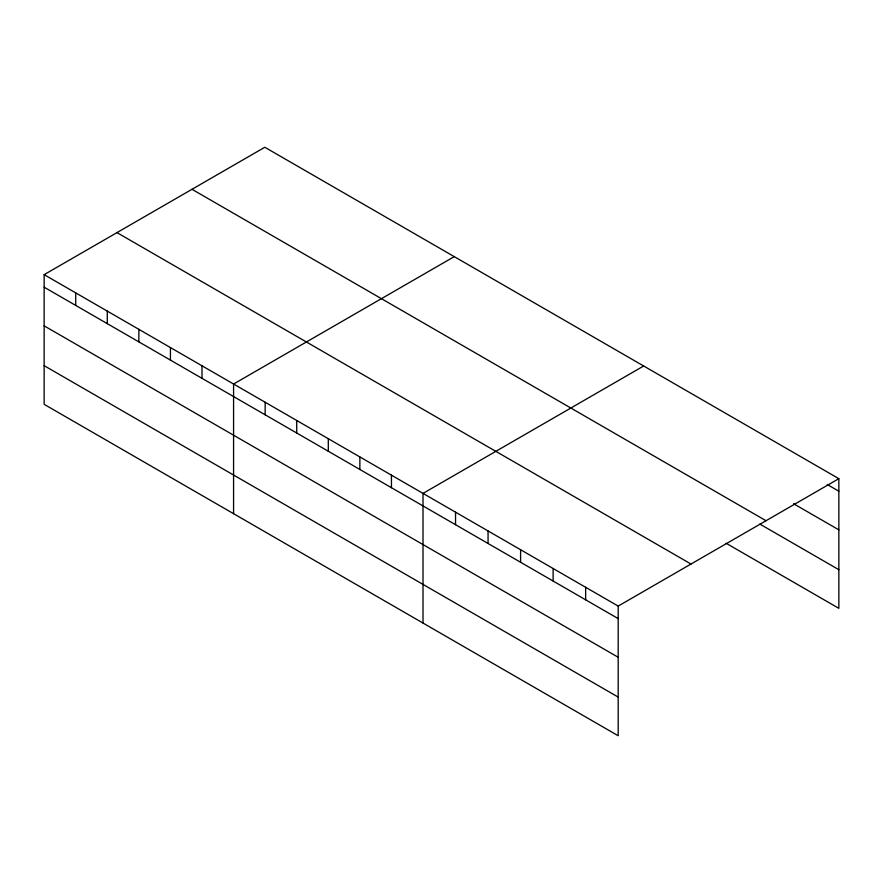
<?xml version="1.0" encoding="UTF-8"?>
<svg xmlns="http://www.w3.org/2000/svg" width="883" height="883" viewBox="0 0 883 883"><rect width="100%" height="100%" fill="white"/><g stroke="black" fill="none" stroke-linecap="round" stroke-linejoin="round"><path stroke-width="1.32" d="M44.15 274.657L618.188 606.08L618.188 735.738L44.15 404.326L44.15 274.657L264.812 147.262L838.85 478.674L838.85 608.343L726.157 543.277M454.248 256.633L233.576 384.028L233.576 513.696M643.674 365.992L423.012 493.398L423.012 623.056M618.188 606.08L838.85 478.674M827.228 484.502L838.85 491.213M793.541 503.707L838.85 529.866M191.997 189.304L766.025 520.716M759.855 524.083L838.85 569.69M116.975 232.615L691.003 564.038M44.15 287.196L618.188 618.608M44.15 325.849L618.188 657.261M44.15 365.672L618.188 697.084M585.65 587.294L585.65 599.833M553.122 568.52L553.122 581.047M520.595 549.734L520.595 562.272M488.067 530.959L488.067 543.486M455.54 512.173L455.54 524.712M391.445 475.164L391.445 487.703M359.867 456.941L359.867 469.48M328.299 438.708L328.299 451.246M296.721 420.485L296.721 433.023M265.154 402.262L265.154 414.789M202.008 365.805L202.008 378.332M170.441 347.571L170.441 360.109M138.863 329.348L138.863 341.876M107.296 311.114L107.296 323.653M75.717 292.891L75.717 305.43"/></g></svg>
